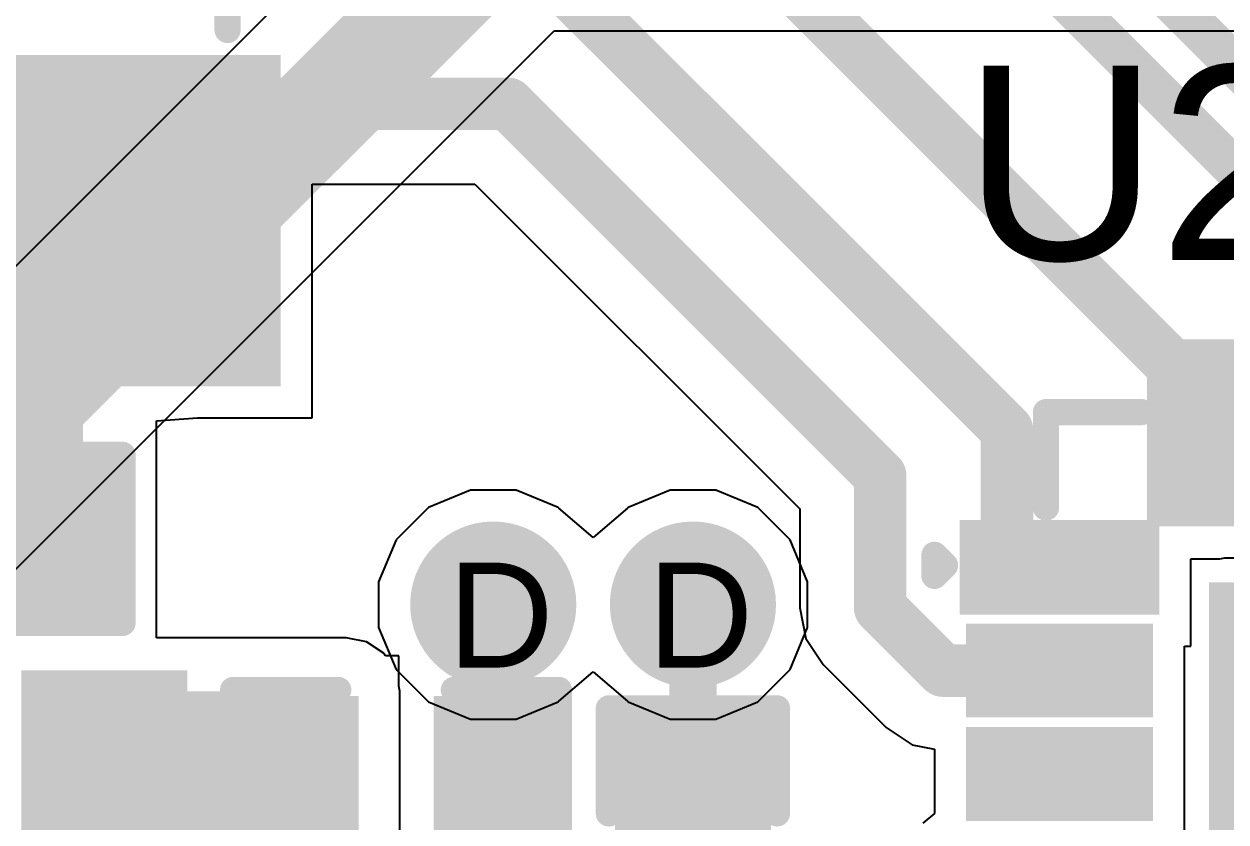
# Model space of a CAD drawing. Header units: inches. Extents: x 0 to 5401, y 0 to 5414.
# Drawn here: x 104.78 to 110.59, y 64 to 67.86 of the extents above; entities that cross this region are included whole.
import ezdxf

# ---------------------------------------------------------------- set-up
doc = ezdxf.new("R2010")
doc.units = ezdxf.units.IN
for name, color, linetype in [('Bottom Layer', 5, 'Continuous'), ('Bottom Solder', 6, 'Continuous'), ('Drill Drawing', 1, 'Continuous'), ('Layer 1', 16, 'Continuous'), ('Layer 2', 76, 'Continuous'), ('Top Layer', 1, 'Continuous'), ('Top Overlay', 2, 'Continuous'), ('Top Paste', 8, 'Continuous'), ('Top Solder', 216, 'Continuous'), ('Via Holes', 16, 'Continuous')]:
    doc.layers.add(name, color=color, linetype=linetype)
doc.styles.add('Arial', font='', dxfattribs={"height": 0.2})
doc.styles.get('Arial').set_extended_font_data('Arial')

# ---------------------------------------------------------------- blocks, each defined once
blk = doc.blocks.new('SMD3225_4P_7')
at = {"layer": 'Top Layer'}
for points in [[(-1.80000021, 1.45000091), (-0.4000004699999999, 1.45000091), (-0.4000004699999999, 0.25000077), (-1.80000021, 0.25000077)], [(0.4000004699999999, 1.45000091), (1.80000021, 1.45000091), (1.80000021, 0.25000077), (0.4000004699999999, 0.25000077)], [(-1.80000021, -0.24999823), (-0.4000004699999999, -0.24999823), (-0.4000004699999999, -1.44999837), (-1.80000021, -1.44999837)], [(0.4000004699999999, -0.24999823), (1.80000021, -0.24999823), (1.80000021, -1.44999837), (0.4000004699999999, -1.44999837)]]:
    blk.add_hatch(color=1, dxfattribs=at).paths.add_polyline_path(points)
at = {"layer": 'Top Paste'}
for points in [[(-1.80000021, 1.45000091), (-0.4000004699999999, 1.45000091), (-0.4000004699999999, 0.25000077), (-1.80000021, 0.25000077)], [(0.4000004699999999, 1.45000091), (1.80000021, 1.45000091), (1.80000021, 0.25000077), (0.4000004699999999, 0.25000077)], [(-1.80000021, -0.24999823), (-0.4000004699999999, -0.24999823), (-0.4000004699999999, -1.44999837), (-1.80000021, -1.44999837)], [(0.4000004699999999, -0.24999823), (1.80000021, -0.24999823), (1.80000021, -1.44999837), (0.4000004699999999, -1.44999837)]]:
    blk.add_hatch(color=8, dxfattribs=at).paths.add_polyline_path(points)
at = {"layer": 'Top Solder'}
for points in [[(-1.90160021, 1.55160091), (-0.29840047, 1.55160091), (-0.29840047, 0.14840077), (-1.90160021, 0.14840077)], [(0.29840047, 1.55160091), (1.90160021, 1.55160091), (1.90160021, 0.14840077), (0.29840047, 0.14840077)], [(-1.90160021, -0.14839823), (-0.29840047, -0.14839823), (-0.29840047, -1.55159837), (-1.90160021, -1.55159837)], [(0.29840047, -0.14839823), (1.90160021, -0.14839823), (1.90160021, -1.55159837), (0.29840047, -1.55159837)]]:
    blk.add_hatch(color=216, dxfattribs=at).paths.add_polyline_path(points)
at = {"layer": 'Top Overlay'}
for points in [[(0.1778, 1.2954, 0.127, 0.127, 0), (-0.2032, 1.2954, 0.127, 0.127, 0)], [(-1.651, -0.1016, 0.127, 0.127, 0), (-1.651, 0.0762, 0.127, 0.127, 0)], [(1.651, -0.1016, 0.127, 0.127, 0), (1.651, 0.0762, 0.127, 0.127, 0)], [(-2.0828, -0.9652, 0.127, 0.127, 0), (-2.0828, -0.7111999999999999, 0.127, 0.127, 0)], [(-1.9558, -0.8382, 0.127, 0.127, 0), (-2.0828, -0.7111999999999999, 0.127, 0.127, 0)], [(-2.0828, -0.9652, 0.127, 0.127, 0), (-1.9558, -0.8382, 0.127, 0.127, 0)], [(0.1778, -1.29539746, 0.127, 0.127, 0), (-0.2032, -1.29539746, 0.127, 0.127, 0)]]:
    blk.add_lwpolyline(points, format="xyseb", dxfattribs=at)
for points in [[(-0.23495, 1.2954, 0.0635, 0.0635, 1), (-0.17145, 1.2954, 0.0635, 0.0635, 1)], [(0.14605, 1.2954, 0.0635, 0.0635, 1), (0.20955, 1.2954, 0.0635, 0.0635, 1)], [(-1.68275, 0.0762, 0.0635, 0.0635, 1), (-1.61925, 0.0762, 0.0635, 0.0635, 1)], [(1.61925, 0.0762, 0.0635, 0.0635, 1), (1.68275, 0.0762, 0.0635, 0.0635, 1)], [(-1.68275, -0.1016, 0.0635, 0.0635, 1), (-1.61925, -0.1016, 0.0635, 0.0635, 1)], [(1.61925, -0.1016, 0.0635, 0.0635, 1), (1.68275, -0.1016, 0.0635, 0.0635, 1)], [(-2.11455, -0.7111999999999999, 0.0635, 0.0635, 1), (-2.05105, -0.7111999999999999, 0.0635, 0.0635, 1)], [(-2.11455, -0.7111999999999999, 0.0635, 0.0635, 1), (-2.05105, -0.7111999999999999, 0.0635, 0.0635, 1)], [(-1.98755, -0.8382, 0.0635, 0.0635, 1), (-1.92405, -0.8382, 0.0635, 0.0635, 1)], [(-1.98755, -0.8382, 0.0635, 0.0635, 1), (-1.92405, -0.8382, 0.0635, 0.0635, 1)], [(-2.11455, -0.9652, 0.0635, 0.0635, 1), (-2.05105, -0.9652, 0.0635, 0.0635, 1)], [(-2.11455, -0.9652, 0.0635, 0.0635, 1), (-2.05105, -0.9652, 0.0635, 0.0635, 1)], [(-0.23495, -1.29539746, 0.0635, 0.0635, 1), (-0.17145, -1.29539746, 0.0635, 0.0635, 1)], [(0.14605, -1.29539746, 0.0635, 0.0635, 1), (0.20955, -1.29539746, 0.0635, 0.0635, 1)]]:
    blk.add_lwpolyline(points, format="xyseb", close=True, dxfattribs=at)
blk = doc.blocks.new('QFN_64_EP_9_9__11')
at = {"layer": 'Top Layer'}
for points in [[(-3.87499987, 4.050000789999999), (-3.87499987, 4.75000193), (-3.62500037, 4.75000193), (-3.62500037, 4.050000789999999)], [(-4.78099882, 3.877000119999999), (-4.018998819999999, 3.877000119999999), (-4.018998819999999, 3.62300012), (-4.78099882, 3.62300012)], [(-4.74999939, 3.37500087), (-4.04999825, 3.37500087), (-4.04999825, 3.12500137), (-4.74999939, 3.12500137)], [(-4.74999939, 2.87499933), (-4.04999825, 2.87499933), (-4.04999825, 2.62499983), (-4.74999939, 2.62499983)]]:
    blk.add_hatch(color=1, dxfattribs=at).paths.add_polyline_path(points)
at = {"layer": 'Top Paste'}
for points in [[(-3.87499987, 4.050000789999999), (-3.87499987, 4.75000193), (-3.62500037, 4.75000193), (-3.62500037, 4.050000789999999)], [(-4.78099882, 3.877000119999999), (-4.018998819999999, 3.877000119999999), (-4.018998819999999, 3.62300012), (-4.78099882, 3.62300012)], [(-4.74999939, 3.37500087), (-4.04999825, 3.37500087), (-4.04999825, 3.12500137), (-4.74999939, 3.12500137)], [(-4.74999939, 2.87499933), (-4.04999825, 2.87499933), (-4.04999825, 2.62499983), (-4.74999939, 2.62499983)]]:
    blk.add_hatch(color=8, dxfattribs=at).paths.add_polyline_path(points)
at = {"layer": 'Top Solder'}
for points in [[(-3.97659987, 3.94840079), (-3.97659987, 4.85160193), (-3.52340037, 4.85160193), (-3.52340037, 3.94840079)], [(-4.882598819999999, 3.978600119999999), (-3.91739882, 3.978600119999999), (-3.91739882, 3.52140012), (-4.882598819999999, 3.52140012)], [(3.676600469999999, -3.67660047), (-3.67660047, -3.676600469999999), (-3.676600469999999, 3.67660047), (3.67660047, 3.676600469999999)], [(-4.85159939, 3.47660087), (-3.94839825, 3.47660087), (-3.94839825, 3.02340137), (-4.85159939, 3.02340137)], [(-4.85159939, 2.97659933), (-3.94839825, 2.97659933), (-3.94839825, 2.52339983), (-4.85159939, 2.52339983)]]:
    blk.add_hatch(color=216, dxfattribs=at).paths.add_polyline_path(points)
at = {"layer": 'Top Overlay'}
for points in [[(-4.46499996, 4.0386, 0.127, 0.127, 0), (-4.46499996, 4.50000116, 0.127, 0.127, 0)], [(-4.46499996, 4.50000116, 0.127, 0.127, 0), (-4.0035988, 4.50000116, 0.127, 0.127, 0)], [(-5.0038, 3.7084, 0.127, 0.127, 0), (-5.0038, 3.81, 0.127, 0.127, 0)], [(-5.0038, 3.81, 0.127, 0.127, 0), (-4.953, 3.759199999999999, 0.127, 0.127, 0)], [(-5.0038, 3.7084, 0.127, 0.127, 0), (-4.953, 3.759199999999999, 0.127, 0.127, 0)]]:
    blk.add_lwpolyline(points, format="xyseb", dxfattribs=at)
for points in [[(-4.49674996, 4.50000116, 0.0635, 0.0635, 1), (-4.43324996, 4.50000116, 0.0635, 0.0635, 1)], [(-4.49674996, 4.50000116, 0.0635, 0.0635, 1), (-4.43324996, 4.50000116, 0.0635, 0.0635, 1)], [(-4.0353488, 4.50000116, 0.0635, 0.0635, 1), (-3.9718488, 4.50000116, 0.0635, 0.0635, 1)], [(-4.49674996, 4.0386, 0.0635, 0.0635, 1), (-4.43324996, 4.0386, 0.0635, 0.0635, 1)], [(-5.03555, 3.81, 0.0635, 0.0635, 1), (-4.97205, 3.81, 0.0635, 0.0635, 1)], [(-5.03555, 3.81, 0.0635, 0.0635, 1), (-4.97205, 3.81, 0.0635, 0.0635, 1)], [(-4.98475, 3.759199999999999, 0.0635, 0.0635, 1), (-4.92125, 3.759199999999999, 0.0635, 0.0635, 1)], [(-4.98475, 3.759199999999999, 0.0635, 0.0635, 1), (-4.92125, 3.759199999999999, 0.0635, 0.0635, 1)], [(-5.03555, 3.7084, 0.0635, 0.0635, 1), (-4.97205, 3.7084, 0.0635, 0.0635, 1)], [(-5.03555, 3.7084, 0.0635, 0.0635, 1), (-4.97205, 3.7084, 0.0635, 0.0635, 1)]]:
    blk.add_lwpolyline(points, format="xyseb", close=True, dxfattribs=at)
blk = doc.blocks.new('IND_0603__1608_M_______201')
at = {"layer": 'Top Layer'}
for points in [[(-0.999998, 0.4000004699999999), (-0.3999992, 0.4000004699999999), (-0.3999992, -0.4000004699999999), (-0.999998, -0.4000004699999999)], [(0.40000174, 0.4000004699999999), (1.00000054, 0.4000004699999999), (1.00000054, -0.4000004699999999), (0.40000174, -0.4000004699999999)]]:
    blk.add_hatch(color=1, dxfattribs=at).paths.add_polyline_path(points)
at = {"layer": 'Top Paste'}
for points in [[(-0.999998, 0.4000004699999999), (-0.3999992, 0.4000004699999999), (-0.3999992, -0.4000004699999999), (-0.999998, -0.4000004699999999)], [(0.40000174, 0.4000004699999999), (1.00000054, 0.4000004699999999), (1.00000054, -0.4000004699999999), (0.40000174, -0.4000004699999999)]]:
    blk.add_hatch(color=8, dxfattribs=at).paths.add_polyline_path(points)
at = {"layer": 'Top Solder'}
for points in [[(-1.101598, 0.50160047), (-0.2983992, 0.50160047), (-0.2983992, -0.50160047), (-1.101598, -0.50160047)], [(0.29840174, 0.50160047), (1.10160054, 0.50160047), (1.10160054, -0.50160047), (0.29840174, -0.50160047)]]:
    blk.add_hatch(color=216, dxfattribs=at).paths.add_polyline_path(points)
at = {"layer": 'Top Overlay'}
for points in [[(0.2286, 0.4571999999999999, 0.127, 0.127, 0), (-0.2032, 0.4571999999999999, 0.127, 0.127, 0)], [(0.2286, -0.4571999999999999, 0.127, 0.127, 0), (-0.2032, -0.4571999999999999, 0.127, 0.127, 0)]]:
    blk.add_lwpolyline(points, format="xyseb", dxfattribs=at)
for points in [[(-0.23495, 0.4571999999999999, 0.0635, 0.0635, 1), (-0.17145, 0.4571999999999999, 0.0635, 0.0635, 1)], [(0.19685, 0.4571999999999999, 0.0635, 0.0635, 1), (0.26035, 0.4571999999999999, 0.0635, 0.0635, 1)], [(-0.23495, -0.4571999999999999, 0.0635, 0.0635, 1), (-0.17145, -0.4571999999999999, 0.0635, 0.0635, 1)], [(0.19685, -0.4571999999999999, 0.0635, 0.0635, 1), (0.26035, -0.4571999999999999, 0.0635, 0.0635, 1)]]:
    blk.add_lwpolyline(points, format="xyseb", close=True, dxfattribs=at)
blk = doc.blocks.new('____0402_253')
at = {"layer": 'Top Layer'}
for points in [[(-0.6985, -0.3175), (-0.6985, 0.3174999999999999), (-0.2413000000000001, 0.3175), (-0.2412999999999999, -0.3174999999999999)], [(0.2413000000000001, -0.3175), (0.2412999999999999, 0.3174999999999999), (0.6985, 0.3175), (0.6985, -0.3174999999999999)]]:
    blk.add_hatch(color=1, dxfattribs=at).paths.add_polyline_path(points)
at = {"layer": 'Top Paste'}
for points in [[(-0.6985, -0.3175), (-0.6985, 0.3174999999999999), (-0.2413000000000001, 0.3175), (-0.2412999999999999, -0.3174999999999999)], [(0.2413000000000001, -0.3175), (0.2412999999999999, 0.3174999999999999), (0.6985, 0.3175), (0.6985, -0.3174999999999999)]]:
    blk.add_hatch(color=8, dxfattribs=at).paths.add_polyline_path(points)
at = {"layer": 'Top Solder'}
for points in [[(-0.7584998799999999, -0.3774998800000001), (-0.7584998799999999, 0.3774998799999999), (-0.1813001200000001, 0.3774998800000001), (-0.1813001199999999, -0.3774998799999999)], [(0.1813001200000001, -0.3774998800000001), (0.1813001199999999, 0.3774998799999999), (0.7584998799999999, 0.3774998800000001), (0.7584998799999999, -0.3774998799999999)]]:
    blk.add_hatch(color=216, dxfattribs=at).paths.add_polyline_path(points)
at = {"layer": 'Top Overlay'}
for points in [[(-0.7874, -0.4064, 0.127, 0.127, 0), (-0.7874, 0.4064, 0.127, 0.127, 0)], [(-0.2794, 0.4064, 0.127, 0.127, 0), (-0.7874, 0.4064, 0.127, 0.127, 0)], [(0.7874, 0.4064, 0.127, 0.127, 0), (0.2794, 0.4064, 0.127, 0.127, 0)], [(0.7874, -0.4064, 0.127, 0.127, 0), (0.7874, 0.4064, 0.127, 0.127, 0)], [(-0.2794, -0.4064, 0.127, 0.127, 0), (-0.7874, -0.4064, 0.127, 0.127, 0)], [(0.7874, -0.4064, 0.127, 0.127, 0), (0.2794, -0.4064, 0.127, 0.127, 0)]]:
    blk.add_lwpolyline(points, format="xyseb", dxfattribs=at)
for points in [[(-0.8191499999999999, 0.4064, 0.0635, 0.0635, 1), (-0.7556499999999999, 0.4064, 0.0635, 0.0635, 1)], [(-0.8191499999999999, 0.4064, 0.0635, 0.0635, 1), (-0.7556499999999999, 0.4064, 0.0635, 0.0635, 1)], [(-0.31115, 0.4064, 0.0635, 0.0635, 1), (-0.24765, 0.4064, 0.0635, 0.0635, 1)], [(0.24765, 0.4064, 0.0635, 0.0635, 1), (0.31115, 0.4064, 0.0635, 0.0635, 1)], [(0.7556499999999999, 0.4064, 0.0635, 0.0635, 1), (0.8191499999999999, 0.4064, 0.0635, 0.0635, 1)], [(0.7556499999999999, 0.4064, 0.0635, 0.0635, 1), (0.8191499999999999, 0.4064, 0.0635, 0.0635, 1)], [(-0.8191499999999999, -0.4064, 0.0635, 0.0635, 1), (-0.7556499999999999, -0.4064, 0.0635, 0.0635, 1)], [(-0.8191499999999999, -0.4064, 0.0635, 0.0635, 1), (-0.7556499999999999, -0.4064, 0.0635, 0.0635, 1)], [(-0.31115, -0.4064, 0.0635, 0.0635, 1), (-0.24765, -0.4064, 0.0635, 0.0635, 1)], [(0.24765, -0.4064, 0.0635, 0.0635, 1), (0.31115, -0.4064, 0.0635, 0.0635, 1)], [(0.7556499999999999, -0.4064, 0.0635, 0.0635, 1), (0.8191499999999999, -0.4064, 0.0635, 0.0635, 1)], [(0.7556499999999999, -0.4064, 0.0635, 0.0635, 1), (0.8191499999999999, -0.4064, 0.0635, 0.0635, 1)]]:
    blk.add_lwpolyline(points, format="xyseb", close=True, dxfattribs=at)
blk = doc.blocks.new('C___0402_256')
at = {"layer": 'Top Layer'}
for points in [[(-0.6985, -0.3175), (-0.6985, 0.3175), (-0.2412999999999999, 0.3175), (-0.2413, -0.3175)], [(0.2412999999999999, -0.3175), (0.2413, 0.3175), (0.6985, 0.3175), (0.6985, -0.3175)]]:
    blk.add_hatch(color=1, dxfattribs=at).paths.add_polyline_path(points)
at = {"layer": 'Top Paste'}
for points in [[(-0.6985, -0.3175), (-0.6985, 0.3175), (-0.2412999999999999, 0.3175), (-0.2413, -0.3175)], [(0.2412999999999999, -0.3175), (0.2413, 0.3175), (0.6985, 0.3175), (0.6985, -0.3175)]]:
    blk.add_hatch(color=8, dxfattribs=at).paths.add_polyline_path(points)
at = {"layer": 'Top Solder'}
for points in [[(-0.7584998799999999, -0.37749988), (-0.7584998799999999, 0.37749988), (-0.18130012, 0.37749988), (-0.18130012, -0.37749988)], [(0.18130012, -0.37749988), (0.18130012, 0.37749988), (0.7584998799999999, 0.37749988), (0.7584998799999999, -0.37749988)]]:
    blk.add_hatch(color=216, dxfattribs=at).paths.add_polyline_path(points)
at = {"layer": 'Top Overlay'}
for points in [[(-0.7874, 0.4064, 0.127, 0.127, 0), (-0.7874, -0.4064, 0.127, 0.127, 0)], [(-0.2794, 0.4064, 0.127, 0.127, 0), (-0.7874, 0.4064, 0.127, 0.127, 0)], [(0.7874, 0.4064, 0.127, 0.127, 0), (0.2794, 0.4064, 0.127, 0.127, 0)], [(0.7874, 0.4064, 0.127, 0.127, 0), (0.7874, -0.4064, 0.127, 0.127, 0)], [(-0.2794, -0.4064, 0.127, 0.127, 0), (-0.7874, -0.4064, 0.127, 0.127, 0)], [(0.7874, -0.4064, 0.127, 0.127, 0), (0.2794, -0.4064, 0.127, 0.127, 0)]]:
    blk.add_lwpolyline(points, format="xyseb", dxfattribs=at)
for points in [[(-0.8191499999999999, 0.4064, 0.0635, 0.0635, 1), (-0.7556499999999999, 0.4064, 0.0635, 0.0635, 1)], [(-0.8191499999999999, 0.4064, 0.0635, 0.0635, 1), (-0.7556499999999999, 0.4064, 0.0635, 0.0635, 1)], [(-0.31115, 0.4064, 0.0635, 0.0635, 1), (-0.24765, 0.4064, 0.0635, 0.0635, 1)], [(0.24765, 0.4064, 0.0635, 0.0635, 1), (0.31115, 0.4064, 0.0635, 0.0635, 1)], [(0.7556499999999999, 0.4064, 0.0635, 0.0635, 1), (0.8191499999999999, 0.4064, 0.0635, 0.0635, 1)], [(0.7556499999999999, 0.4064, 0.0635, 0.0635, 1), (0.8191499999999999, 0.4064, 0.0635, 0.0635, 1)], [(-0.8191499999999999, -0.4064, 0.0635, 0.0635, 1), (-0.7556499999999999, -0.4064, 0.0635, 0.0635, 1)], [(-0.8191499999999999, -0.4064, 0.0635, 0.0635, 1), (-0.7556499999999999, -0.4064, 0.0635, 0.0635, 1)], [(-0.31115, -0.4064, 0.0635, 0.0635, 1), (-0.24765, -0.4064, 0.0635, 0.0635, 1)], [(0.24765, -0.4064, 0.0635, 0.0635, 1), (0.31115, -0.4064, 0.0635, 0.0635, 1)], [(0.7556499999999999, -0.4064, 0.0635, 0.0635, 1), (0.8191499999999999, -0.4064, 0.0635, 0.0635, 1)], [(0.7556499999999999, -0.4064, 0.0635, 0.0635, 1), (0.8191499999999999, -0.4064, 0.0635, 0.0635, 1)]]:
    blk.add_lwpolyline(points, format="xyseb", close=True, dxfattribs=at)
blk = doc.blocks.new('C___0402_262')
at = {"layer": 'Top Layer'}
for points in [[(-0.6985, -0.3175), (-0.6985, 0.3175), (-0.2412999999999999, 0.3175), (-0.2413, -0.3175)], [(0.2412999999999999, -0.3175), (0.2413, 0.3175), (0.6985, 0.3175), (0.6985, -0.3175)]]:
    blk.add_hatch(color=1, dxfattribs=at).paths.add_polyline_path(points)
at = {"layer": 'Top Paste'}
for points in [[(-0.6985, -0.3175), (-0.6985, 0.3175), (-0.2412999999999999, 0.3175), (-0.2413, -0.3175)], [(0.2412999999999999, -0.3175), (0.2413, 0.3175), (0.6985, 0.3175), (0.6985, -0.3175)]]:
    blk.add_hatch(color=8, dxfattribs=at).paths.add_polyline_path(points)
at = {"layer": 'Top Solder'}
for points in [[(-0.7584998799999999, -0.37749988), (-0.7584998799999999, 0.37749988), (-0.18130012, 0.37749988), (-0.18130012, -0.37749988)], [(0.18130012, -0.37749988), (0.18130012, 0.37749988), (0.7584998799999999, 0.37749988), (0.7584998799999999, -0.37749988)]]:
    blk.add_hatch(color=216, dxfattribs=at).paths.add_polyline_path(points)
at = {"layer": 'Top Overlay'}
for points in [[(-0.7874, -0.4064, 0.127, 0.127, 0), (-0.7874, 0.4064, 0.127, 0.127, 0)], [(-0.7874, 0.4064, 0.127, 0.127, 0), (-0.2794, 0.4064, 0.127, 0.127, 0)], [(0.2794, 0.4064, 0.127, 0.127, 0), (0.7874, 0.4064, 0.127, 0.127, 0)], [(0.7874, -0.4064, 0.127, 0.127, 0), (0.7874, 0.4064, 0.127, 0.127, 0)], [(-0.7874, -0.4064, 0.127, 0.127, 0), (-0.2794, -0.4064, 0.127, 0.127, 0)], [(0.2794, -0.4064, 0.127, 0.127, 0), (0.7874, -0.4064, 0.127, 0.127, 0)]]:
    blk.add_lwpolyline(points, format="xyseb", dxfattribs=at)
for points in [[(-0.8191499999999999, 0.4064, 0.0635, 0.0635, 1), (-0.7556499999999999, 0.4064, 0.0635, 0.0635, 1)], [(-0.8191499999999999, 0.4064, 0.0635, 0.0635, 1), (-0.7556499999999999, 0.4064, 0.0635, 0.0635, 1)], [(-0.31115, 0.4064, 0.0635, 0.0635, 1), (-0.24765, 0.4064, 0.0635, 0.0635, 1)], [(0.24765, 0.4064, 0.0635, 0.0635, 1), (0.31115, 0.4064, 0.0635, 0.0635, 1)], [(0.7556499999999999, 0.4064, 0.0635, 0.0635, 1), (0.8191499999999999, 0.4064, 0.0635, 0.0635, 1)], [(0.7556499999999999, 0.4064, 0.0635, 0.0635, 1), (0.8191499999999999, 0.4064, 0.0635, 0.0635, 1)], [(-0.8191499999999999, -0.4064, 0.0635, 0.0635, 1), (-0.7556499999999999, -0.4064, 0.0635, 0.0635, 1)], [(-0.8191499999999999, -0.4064, 0.0635, 0.0635, 1), (-0.7556499999999999, -0.4064, 0.0635, 0.0635, 1)], [(-0.31115, -0.4064, 0.0635, 0.0635, 1), (-0.24765, -0.4064, 0.0635, 0.0635, 1)], [(0.24765, -0.4064, 0.0635, 0.0635, 1), (0.31115, -0.4064, 0.0635, 0.0635, 1)], [(0.7556499999999999, -0.4064, 0.0635, 0.0635, 1), (0.8191499999999999, -0.4064, 0.0635, 0.0635, 1)], [(0.7556499999999999, -0.4064, 0.0635, 0.0635, 1), (0.8191499999999999, -0.4064, 0.0635, 0.0635, 1)]]:
    blk.add_lwpolyline(points, format="xyseb", close=True, dxfattribs=at)

msp = doc.modelspace()

# ---------------------------------------------------------------- hatches: boundary and pattern name
at = {"layer": 'Bottom Layer'}
h = msp.add_hatch(color=5, dxfattribs=at)
edge = h.paths.add_edge_path()
edge.add_arc((107.0483127, 65.05050998), 0.2999994, 0, 360)
h = msp.add_hatch(color=5, dxfattribs=at)
edge = h.paths.add_edge_path()
edge.add_arc((108.0135127, 65.05050998), 0.2999994, 0, 360)
at = {"layer": 'Bottom Solder'}
h = msp.add_hatch(color=6, dxfattribs=at)
edge = h.paths.add_edge_path()
edge.add_arc((107.0483127, 65.05050998), 0.4015993999999999, 0, 360)
h = msp.add_hatch(color=6, dxfattribs=at)
edge = h.paths.add_edge_path()
edge.add_arc((108.0135127, 65.05050998), 0.4015993999999999, 0, 360)
at = {"layer": 'Layer 1'}
h = msp.add_hatch(color=16, dxfattribs=at)
edge = h.paths.add_edge_path()
edge.add_arc((107.0483127, 65.05050998), 0.2999994, 0, 360)
h = msp.add_hatch(color=16, dxfattribs=at)
edge = h.paths.add_edge_path()
edge.add_arc((108.0135127, 65.05050998), 0.2999994, 0, 360)
at = {"layer": 'Layer 2'}
h = msp.add_hatch(color=76, dxfattribs=at)
edge = h.paths.add_edge_path()
edge.add_arc((107.0483127, 65.05050998), 0.2999994, 0, 360)
h = msp.add_hatch(color=76, dxfattribs=at)
edge = h.paths.add_edge_path()
edge.add_arc((108.0135127, 65.05050998), 0.2999994, 0, 360)
at = {"layer": 'Top Layer'}
for points in [[(110.2106127, 65.5310094), (110.56001002, 65.5310094), (110.56001002, 66.308605), (110.2106127, 66.308605)], [(104.8687133, 63.83100772), (106.3371127, 63.83100772), (106.3371127, 64.6310112), (104.8687133, 64.6310112)], [(105.80379398, 62.7885079), (106.3371127, 62.7885079), (106.3371127, 64.63135917999999), (105.80379398, 64.63135917999999)]]:
    msp.add_hatch(color=1, dxfattribs=at).paths.add_polyline_path(points)
h = msp.add_hatch(color=1, dxfattribs=at)
edge = h.paths.add_edge_path()
edge.add_arc((107.0483127, 65.05050998), 0.2999994, 0, 360)
h = msp.add_hatch(color=1, dxfattribs=at)
edge = h.paths.add_edge_path()
edge.add_arc((108.0135127, 65.05050998), 0.2999994, 0, 360)
at = {"layer": 'Top Solder'}
h = msp.add_hatch(color=216, dxfattribs=at)
edge = h.paths.add_edge_path()
edge.add_arc((107.0483127, 65.05050998), 0.4015993999999999, 0, 360)
h = msp.add_hatch(color=216, dxfattribs=at)
edge = h.paths.add_edge_path()
edge.add_arc((108.0135127, 65.05050998), 0.4015993999999999, 0, 360)
at = {"layer": 'Via Holes'}
h = msp.add_hatch(color=7, dxfattribs=at)
edge = h.paths.add_edge_path()
edge.add_arc((107.0483127, 65.05050998), 0.1499997, 0, 360)
h = msp.add_hatch(color=7, dxfattribs=at)
edge = h.paths.add_edge_path()
edge.add_arc((108.0135127, 65.05050998), 0.1499997, 0, 360)

# ---------------------------------------------------------------- linework, layer by layer
at = {"layer": 'Bottom Layer'}
for p, q in [((106.76153146, 68.70912598), (102.78912132, 64.73671583999999)), ((103.52161668, 64.00422048), (107.34232278, 67.82492658)), ((107.34232278, 67.82492658), (112.11678618, 67.82492658))]:
    msp.add_line(p, q, dxfattribs=at)
msp.add_lwpolyline([(103.0159103, 64.23100946, 0.508, 0.508, 0), (107.12777914, 68.3428783, 0.508, 0.508, 0)], format="xyseb", dxfattribs=at)
at = {"layer": 'Layer 2'}
for p, q in [((106.9381148, 65.60450938), (106.73449824, 65.52016868)), ((107.1585106, 65.60450938), (106.9381148, 65.60450938)), ((107.36212716, 65.52016868), (107.1585106, 65.60450938)), ((107.9033148, 65.60450938), (107.69969824, 65.52016868)), ((108.1237106, 65.60450938), (107.9033148, 65.60450938)), ((108.32732716, 65.52016868), (108.1237106, 65.60450938)), ((106.73449824, 65.52016868), (106.578654, 65.36432443999999)), ((107.36497704, 65.5173188), (107.36212716, 65.52016868)), ((107.5309127, 65.37539629999999), (107.36497704, 65.5173188)), ((107.69684836, 65.5173188), (107.5309127, 65.37539629999999)), ((107.69969824, 65.52016868), (107.69684836, 65.5173188)), ((108.4831714, 65.36432443999999), (108.32732716, 65.52016868)), ((106.578654, 65.36432443999999), (106.4943133, 65.16070788)), ((108.5675121, 65.16070788), (108.4831714, 65.36432443999999)), ((106.4943133, 65.16070788), (106.4943133, 64.94031208)), ((108.5675121, 64.94031208), (108.5675121, 65.16070788)), ((106.4943133, 64.94031208), (106.578654, 64.73669552)), ((108.4831714, 64.73669552), (108.5675121, 64.94031208)), ((106.578654, 64.73669552), (106.73449824, 64.58085127999999)), ((107.36497704, 64.58370116), (107.5309127, 64.72562366)), ((107.5309127, 64.72562366), (107.69684836, 64.58370116)), ((108.32732716, 64.58085127999999), (108.4831714, 64.73669552)), ((106.73449824, 64.58085127999999), (106.9381148, 64.49651057999999)), ((107.1585106, 64.49651057999999), (107.36212716, 64.58085127999999)), ((107.36212716, 64.58085127999999), (107.36497704, 64.58370116)), ((107.69684836, 64.58370116), (107.69969824, 64.58085127999999)), ((107.69969824, 64.58085127999999), (107.9033148, 64.49651057999999)), ((108.1237106, 64.49651057999999), (108.32732716, 64.58085127999999)), ((106.9381148, 64.49651057999999), (107.1585106, 64.49651057999999)), ((107.9033148, 64.49651057999999), (108.1237106, 64.49651057999999))]:
    msp.add_line(p, q, dxfattribs=at)
at = {"layer": 'Top Layer'}
for p, q in [((106.1727112, 65.95301262), (106.1727112, 67.0837749)), ((106.1727112, 67.0837749), (106.95903678, 67.0837749)), ((106.95903678, 67.0837749), (108.52991756, 65.51289412)), ((105.42121156, 65.93950743999999), (105.61882102, 65.95301262)), ((105.61882102, 65.95301262), (106.1727112, 65.95301262)), ((105.42121156, 64.88998706), (105.42121156, 65.93950743999999)), ((108.52991756, 65.51289412), (108.52991756, 65.03516076)), ((110.42001284, 64.85001), (110.42001284, 65.27203354)), ((110.42001284, 65.27203354), (110.56001256, 65.27203354)), ((110.56001256, 65.27203354), (110.58504172, 65.27701194)), ((110.58504172, 65.27701194), (117.98101372, 65.27701194)), ((108.52991756, 65.03516076), (108.55948824, 64.88650218000001)), ((105.80203122, 64.88998706), (105.42121156, 64.88998706)), ((105.80379398, 64.89033758), (105.80203122, 64.88998706)), ((106.3371127, 64.89033758), (105.80379398, 64.89033758)), ((106.43621842, 64.87062464), (106.3371127, 64.89033758)), ((106.52023654, 64.81448556), (106.43621842, 64.87062464)), ((108.55948824, 64.88650218000001), (108.64369686, 64.76047499999999)), ((110.38901214, 63.85201098), (110.38901214, 64.85001)), ((110.38901214, 64.85001), (110.42001284, 64.85001)), ((106.52823754, 64.80250946), (106.52023654, 64.81448556)), ((106.5911127, 64.80250946), (106.52823754, 64.80250946)), ((106.5911127, 64.65637817999999), (106.5911127, 64.80250946)), ((108.64369686, 64.76047499999999), (108.94784662, 64.45632524)), ((106.59608856, 64.63136172), (106.5911127, 64.65637817999999)), ((106.59608856, 63.68248375999999), (106.59608856, 64.63136172)), ((108.94784662, 64.45632524), (109.0738738, 64.37211662)), ((109.0738738, 64.37211662), (109.18101354, 64.35080348)), ((109.18101354, 64.35080348), (109.18101354, 64.04047643999999)), ((109.18101354, 64.04047643999999), (109.12427248, 63.99391062))]:
    msp.add_line(p, q, dxfattribs=at)
for points in [[(108.34799006, 68.18903812, 0.254, 0.254, 0), (110.43501154, 66.10201664, 0.254, 0.254, 0)], [(110.07640926, 68.2168689, 0.2032, 0.2032, 0), (111.36281258, 66.93046557999999, 0.2032, 0.2032, 0)], [(109.72080926, 68.06957684, 0.2032, 0.2032, 0), (111.00721258, 66.78317352, 0.2032, 0.2032, 0)], [(107.40819006, 68.01818756, 0.254, 0.254, 0), (109.53150814, 65.89486948, 0.254, 0.254, 0)], [(105.3187124, 66.99923862, 0.254, 0.254, 0), (105.79171374, 67.47223996, 0.254, 0.254, 0)], [(105.79171374, 67.47223996, 0.254, 0.254, 0), (107.11994324, 67.47223996, 0.254, 0.254, 0)], [(107.11994324, 67.47223996, 0.254, 0.254, 0), (108.91838262, 65.67380057999999, 0.254, 0.254, 0)], [(105.3187124, 66.90701122, 0.254, 0.254, 0), (105.3187124, 66.99923862, 0.254, 0.254, 0)], [(104.93861156, 66.52691038, 0.254, 0.254, 0), (105.3187124, 66.90701122, 0.254, 0.254, 0)], [(104.93861156, 65.36800998, 0.254, 0.254, 0), (104.93861156, 66.52691038, 0.254, 0.254, 0)], [(110.43501154, 65.88101123999999, 0.254, 0.254, 0), (110.43501154, 66.10201664, 0.254, 0.254, 0)], [(109.53150814, 65.23101, 0.254, 0.254, 0), (109.53150814, 65.89486948, 0.254, 0.254, 0)], [(108.91838262, 65.03516076, 0.254, 0.254, 0), (108.91838262, 65.67380057999999, 0.254, 0.254, 0)], [(109.53150814, 65.23101, 0.254, 0.254, 0), (109.78501284, 65.23101, 0.254, 0.254, 0)], [(107.0483127, 64.23100946, 0.2286, 0.2286, 0), (107.0483127, 65.05050998, 0.2286, 0.2286, 0)], [(108.0135127, 64.23100946, 0.2286, 0.2286, 0), (108.0135127, 65.05050998, 0.2286, 0.2286, 0)], [(108.91838262, 65.03516076, 0.254, 0.254, 0), (109.22253238, 64.731011, 0.254, 0.254, 0)], [(109.22253238, 64.731011, 0.254, 0.254, 0), (109.78501284, 64.731011, 0.254, 0.254, 0)]]:
    msp.add_lwpolyline(points, format="xyseb", dxfattribs=at)
for points in [[(105.72821374, 67.47223996, 0.127, 0.127, 1), (105.85521374, 67.47223996, 0.127, 0.127, 1)], [(105.72821374, 67.47223996, 0.127, 0.127, 1), (105.85521374, 67.47223996, 0.127, 0.127, 1)], [(107.05644324, 67.47223996, 0.127, 0.127, 1), (107.18344324, 67.47223996, 0.127, 0.127, 1)], [(107.05644324, 67.47223996, 0.127, 0.127, 1), (107.18344324, 67.47223996, 0.127, 0.127, 1)], [(105.2552124, 66.99923862, 0.127, 0.127, 1), (105.3822124, 66.99923862, 0.127, 0.127, 1)], [(105.2552124, 66.99923862, 0.127, 0.127, 1), (105.3822124, 66.99923862, 0.127, 0.127, 1)], [(105.2552124, 66.90701122, 0.127, 0.127, 1), (105.3822124, 66.90701122, 0.127, 0.127, 1)], [(105.2552124, 66.90701122, 0.127, 0.127, 1), (105.3822124, 66.90701122, 0.127, 0.127, 1)], [(104.87511156, 66.52691038, 0.127, 0.127, 1), (105.00211156, 66.52691038, 0.127, 0.127, 1)], [(104.87511156, 66.52691038, 0.127, 0.127, 1), (105.00211156, 66.52691038, 0.127, 0.127, 1)], [(110.37151154, 66.10201664, 0.127, 0.127, 1), (110.49851154, 66.10201664, 0.127, 0.127, 1)], [(110.37151154, 66.10201664, 0.127, 0.127, 1), (110.49851154, 66.10201664, 0.127, 0.127, 1)], [(109.46800814, 65.89486948, 0.127, 0.127, 1), (109.59500814, 65.89486948, 0.127, 0.127, 1)], [(109.46800814, 65.89486948, 0.127, 0.127, 1), (109.59500814, 65.89486948, 0.127, 0.127, 1)], [(110.37151154, 65.88101123999999, 0.127, 0.127, 1), (110.49851154, 65.88101123999999, 0.127, 0.127, 1)], [(108.85488262, 65.67380057999999, 0.127, 0.127, 1), (108.98188262, 65.67380057999999, 0.127, 0.127, 1)], [(108.85488262, 65.67380057999999, 0.127, 0.127, 1), (108.98188262, 65.67380057999999, 0.127, 0.127, 1)], [(104.87511156, 65.36800998, 0.127, 0.127, 1), (105.00211156, 65.36800998, 0.127, 0.127, 1)], [(109.46800814, 65.23101, 0.127, 0.127, 1), (109.59500814, 65.23101, 0.127, 0.127, 1)], [(109.46800814, 65.23101, 0.127, 0.127, 1), (109.59500814, 65.23101, 0.127, 0.127, 1)], [(109.72151284, 65.23101, 0.127, 0.127, 1), (109.84851284, 65.23101, 0.127, 0.127, 1)], [(106.9911627, 65.05050998, 0.1143, 0.1143, 1), (107.1054627, 65.05050998, 0.1143, 0.1143, 1)], [(107.9563627, 65.05050998, 0.1143, 0.1143, 1), (108.0706627, 65.05050998, 0.1143, 0.1143, 1)], [(108.85488262, 65.03516076, 0.127, 0.127, 1), (108.98188262, 65.03516076, 0.127, 0.127, 1)], [(108.85488262, 65.03516076, 0.127, 0.127, 1), (108.98188262, 65.03516076, 0.127, 0.127, 1)], [(109.15903238, 64.731011, 0.127, 0.127, 1), (109.28603238, 64.731011, 0.127, 0.127, 1)], [(109.15903238, 64.731011, 0.127, 0.127, 1), (109.28603238, 64.731011, 0.127, 0.127, 1)], [(109.72151284, 64.731011, 0.127, 0.127, 1), (109.84851284, 64.731011, 0.127, 0.127, 1)], [(106.9911627, 64.23100946, 0.1143, 0.1143, 1), (107.1054627, 64.23100946, 0.1143, 0.1143, 1)], [(107.9563627, 64.23100946, 0.1143, 0.1143, 1), (108.0706627, 64.23100946, 0.1143, 0.1143, 1)]]:
    msp.add_lwpolyline(points, format="xyseb", close=True, dxfattribs=at)

# ---------------------------------------------------------------- block references
for name, p, rotation in [('SMD3225_4P_7', (104.46871156, 68.00701156), 270), ('IND_0603__1608_M_______201', (104.4687141, 64.23100946), 180), ('C___0402_256', (106.5784127, 64.23100946), 180), ('____0402_253', (108.0135127, 63.76110946), 270)]:
    msp.add_blockref(name, p, dxfattribs=dict(rotation=rotation))
for name, p in [('QFN_64_EP_9_9__11', (114.18501166, 61.48100988)), ('C___0402_262', (104.46871156, 65.36800998))]:
    msp.add_blockref(name, p)

# ---------------------------------------------------------------- texts
at = {"layer": 'Drill Drawing', "style": 'Arial'}
for p in [(106.8282344, 64.74579379999999), (107.7934344, 64.74579379999999)]:
    msp.add_text('D', height=0.508, dxfattribs=at).set_placement(p)
at = {"layer": 'Top Overlay', "style": 'Arial'}
msp.add_text('U25', height=0.9397999999999999, dxfattribs=at).set_placement((109.31745472, 66.71716907999999))

doc.saveas('drawing.dxf')
